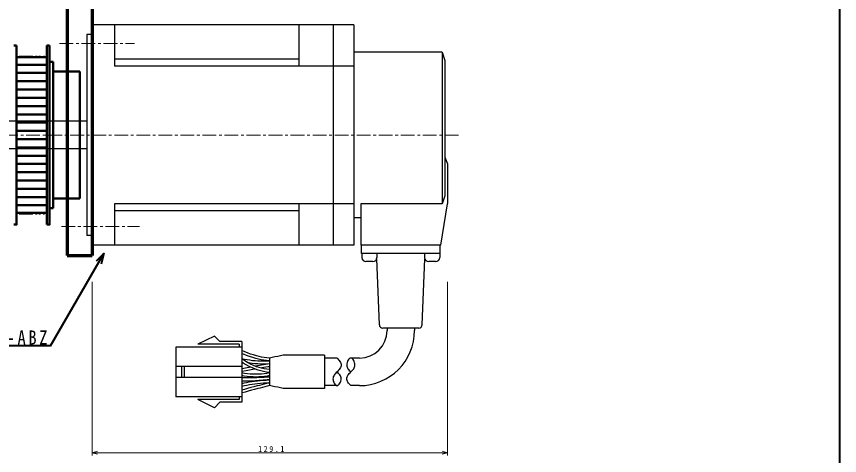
# Model space of a CAD drawing. Units: millimetres on the paper. Extents: x -1451 to 1005, y -1119 to 227.
# Drawn here: x -949.2 to -650.4, y -780.1 to -620.8 of the extents above; entities that cross this region are included whole.
import ezdxf

# ---------------------------------------------------------------- set-up
doc = ezdxf.new("R2010")
doc.units = ezdxf.units.MM
doc.linetypes.add('CHAIN1', pattern=[8, 5, -1, 1, -1])
doc.linetypes.add('DOUBLE_CHAIN1', pattern=[8.8, 5, -1, 0.6, -0.6, 0.6, -1])
for name, color, linetype, lineweight in [('0-1_外形1', 3, 'Continuous', 25), ('0-5_中太線外形', 3, 'Continuous', 25), ('0-6_太線外形', 5, 'Continuous', 40), ('0-9_中心線', 3, 'Continuous', 25), ('0-A_寸法文字', 1, 'Continuous', 9)]:
    doc.layers.add(name, color=color, linetype=linetype, lineweight=lineweight)
doc.styles.add('ＭＳ ゴシック', font='')
doc.styles.get('ＭＳ ゴシック').set_extended_font_data('MS Gothic')

msp = doc.modelspace()

# ---------------------------------------------------------------- linework, layer by layer
at = {"layer": '0-1_外形1'}
for p, q in [((-826.628, -623.833), (-921.628, -623.833)), ((-921.628, -623.833), (-921.628, -703.833)), ((-913.628, -623.833), (-913.628, -638.833)), ((-846.628, -623.833), (-846.628, -638.833)), ((-834.128, -623.833), (-834.128, -703.833)), ((-826.628, -623.833), (-826.628, -703.833)), ((-923.628, -627.333), (-923.628, -700.333)), ((-921.628, -627.333), (-923.628, -627.333)), ((-846.628, -636.333), (-913.628, -636.333)), ((-794.628, -633.833), (-826.628, -633.833)), ((-794.628, -633.833), (-793.628, -636.833)), ((-826.628, -638.833), (-913.628, -638.833)), ((-793.628, -636.833), (-793.628, -685.833)), ((-923.628, -658.833), (-953.628, -658.833)), ((-923.628, -668.833), (-953.628, -668.833)), ((-793.628, -671.833), (-792.628, -674.333)), ((-792.628, -674.333), (-792.628, -688.722)), ((-793.628, -685.833), (-794.628, -688.833)), ((-913.628, -688.833), (-913.628, -703.833)), ((-826.628, -688.833), (-913.628, -688.833)), ((-846.628, -688.833), (-846.628, -703.833)), ((-824.128, -688.833), (-824.128, -703.833)), ((-795.128, -703.833), (-792.628, -688.833)), ((-846.628, -691.333), (-913.628, -691.333)), ((-824.128, -693.833), (-826.628, -693.833)), ((-921.628, -700.333), (-923.628, -700.333)), ((-826.628, -703.833), (-921.628, -703.833)), ((-795.128, -703.833), (-824.128, -703.833)), ((-795.378, -706.833), (-795.378, -703.833)), ((-823.778, -706.833), (-823.778, -708.233)), ((-818.278, -706.833), (-818.278, -708.233)), ((-800.978, -706.833), (-800.978, -708.233)), ((-795.478, -706.833), (-795.478, -708.233)), ((-819.778, -709.733), (-822.278, -709.733)), ((-817.427, -732.633), (-818.381, -708.779)), ((-801.829, -732.633), (-800.875, -708.779)), ((-796.978, -709.733), (-799.478, -709.733)), ((-803.078, -733.833), (-816.178, -733.833)), ((-814.628, -733.833), (-814.628, -734.743)), ((-804.628, -733.833), (-804.628, -734.743)), ((-877.305, -736.743), (-883.305, -739.743)), ((-877.305, -736.743), (-875.305, -738.743)), ((-891.305, -740.743), (-891.305, -758.743)), ((-867.305, -740.743), (-891.305, -740.743)), ((-868.305, -739.743), (-883.305, -739.743)), ((-867.305, -738.743), (-875.305, -738.743)), ((-868.305, -739.743), (-868.305, -740.743)), ((-867.305, -738.743), (-867.305, -760.743)), ((-837.305, -743.743), (-852.305, -743.743)), ((-837.305, -743.743), (-837.305, -755.743)), ((-857.305, -744.743), (-857.305, -754.743)), ((-832.776, -744.743), (-837.305, -744.743)), ((-824.628, -744.743), (-827.776, -744.743)), ((-867.305, -747.743), (-891.305, -747.743)), ((-889.305, -747.743), (-889.305, -751.743)), ((-888.305, -747.743), (-888.305, -751.743)), ((-860.944, -747.476), (-862.208, -747.7)), ((-860.944, -747.476), (-862.208, -747.7)), ((-867.305, -751.743), (-891.305, -751.743)), ((-837.305, -755.743), (-852.305, -755.743)), ((-832.776, -754.743), (-837.305, -754.743)), ((-824.628, -754.743), (-827.714, -754.743)), ((-867.305, -758.743), (-891.305, -758.743)), ((-868.305, -758.743), (-868.305, -759.743)), ((-868.305, -759.743), (-883.305, -759.743)), ((-877.305, -762.743), (-883.305, -759.743)), ((-875.305, -760.743), (-877.305, -762.743)), ((-867.305, -760.743), (-875.305, -760.743))]:
    msp.add_line(p, q, dxfattribs=at)
at = {"layer": '0-1_外形1', "color": 4, "linetype": 'CHAIN1', "lineweight": 9}
msp.add_line((-788.628, -663.833), (-1049.517, -663.833), dxfattribs=at)
at = {"layer": '0-1_外形1'}
for points in [[(-794.628, -633.833), (-794.628, -688.833), (-824.128, -688.833)], [(-795.378, -706.833), (-823.878, -706.833), (-823.878, -703.833)], [(-857.305, -744.743), (-858.257, -744.647), (-859.207, -744.518), (-860.151, -744.356), (-861.09, -744.162), (-862.022, -743.935), (-863.116, -743.623), (-864.196, -743.265), (-865.26, -742.864), (-866.306, -742.419), (-867.333, -741.934)], [(-857.305, -745.748), (-858.376, -745.64), (-859.359, -745.506), (-860.338, -745.339), (-861.311, -745.138), (-862.276, -744.902), (-863.409, -744.579), (-864.528, -744.208), (-865.631, -743.792), (-866.715, -743.332), (-867.305, -743.053)], [(-852.305, -743.743), (-853.305, -743.943), (-854.305, -744.143), (-855.305, -744.343), (-856.305, -744.543), (-857.305, -744.743)], [(-857.305, -745.855), (-858.434, -745.905), (-859.466, -745.921), (-860.499, -745.905), (-861.531, -745.859), (-862.561, -745.782), (-863.523, -745.682), (-864.483, -745.554), (-865.438, -745.4), (-866.388, -745.22), (-867.333, -745.013)], [(-857.305, -749.949), (-858.437, -749.801), (-859.435, -749.622), (-860.423, -749.396), (-861.4, -749.123), (-862.363, -748.801), (-863.529, -748.336), (-864.666, -747.801), (-865.768, -747.199), (-866.833, -746.535), (-867.305, -746.202)], [(-857.326, -748.938), (-858.282, -748.813), (-859.232, -748.643), (-860.174, -748.428), (-861.105, -748.167), (-862.022, -747.861), (-863.133, -747.418), (-864.216, -746.908), (-865.267, -746.334), (-866.281, -745.701), (-867.256, -745.013)], [(-857.344, -746.858), (-858.405, -746.905), (-859.467, -746.921), (-860.529, -746.905), (-861.591, -746.858), (-862.65, -746.778), (-863.641, -746.675), (-864.964, -746.499)], [(-857.344, -746.858), (-858.065, -746.979), (-858.785, -747.102), (-859.505, -747.225), (-860.225, -747.35), (-860.944, -747.476), (-862.358, -747.726)], [(-832.776, -744.743), (-832.496, -745.052), (-832.225, -745.362), (-831.971, -745.672), (-831.744, -745.983), (-831.552, -746.296), (-831.404, -746.61), (-831.309, -746.925), (-831.276, -747.243), (-831.309, -747.563), (-831.404, -747.884), (-831.552, -748.204), (-831.744, -748.522), (-831.971, -748.836), (-832.225, -749.146), (-832.496, -749.448), (-832.776, -749.743), (-833.055, -750.029), (-833.326, -750.311), (-833.58, -750.596), (-833.807, -750.887), (-833.999, -751.192), (-834.147, -751.516), (-834.242, -751.864), (-834.276, -752.243), (-834.242, -752.653), (-834.147, -753.078), (-833.999, -753.497), (-833.807, -753.887), (-833.58, -754.228), (-833.326, -754.499), (-833.055, -754.678), (-832.776, -754.743), (-832.496, -754.681), (-832.225, -754.505), (-831.971, -754.237), (-831.744, -753.897), (-831.552, -753.506), (-831.404, -753.087), (-831.309, -752.659)], [(-827.776, -754.743), (-828.055, -754.434), (-828.326, -754.124), (-828.58, -753.814), (-828.807, -753.503), (-828.999, -753.19), (-829.147, -752.876), (-829.242, -752.561), (-829.276, -752.243), (-829.242, -751.923), (-829.147, -751.602), (-828.999, -751.282), (-828.807, -750.964), (-828.58, -750.65), (-828.326, -750.34), (-828.055, -750.038), (-827.776, -749.743), (-827.496, -749.457), (-827.225, -749.174), (-826.971, -748.89), (-826.744, -748.599), (-826.552, -748.294), (-826.404, -747.97), (-826.309, -747.622), (-826.276, -747.243), (-826.309, -746.833), (-826.404, -746.408), (-826.552, -745.989), (-826.744, -745.599), (-826.971, -745.258), (-827.225, -744.987), (-827.496, -744.808), (-827.776, -744.743), (-828.055, -744.805), (-828.326, -744.981), (-828.58, -745.249), (-828.807, -745.589), (-828.999, -745.979), (-829.147, -746.399), (-829.242, -746.827)], [(-829.242, -746.827), (-829.276, -747.243), (-829.242, -747.629), (-829.147, -747.986), (-828.999, -748.317), (-828.807, -748.628), (-828.58, -748.921), (-828.326, -749.202), (-828.055, -749.475), (-827.776, -749.743)], [(-862.473, -748.764), (-863.292, -748.911), (-864.552, -749.142), (-865.811, -749.375), (-867.305, -749.657)], [(-864.141, -748.048), (-865.995, -748.392), (-867.256, -748.63)], [(-864.733, -748.158), (-865.995, -748.392), (-867.256, -748.63)], [(-864.733, -748.158), (-865.995, -748.392), (-867.256, -748.63)], [(-857.305, -747.865), (-857.898, -747.965), (-858.616, -748.087), (-859.335, -748.211), (-860.053, -748.335), (-860.331, -748.384)], [(-831.309, -752.659), (-831.276, -752.243), (-831.309, -751.857), (-831.404, -751.5), (-831.552, -751.169), (-831.744, -750.858), (-831.971, -750.565), (-832.225, -750.284), (-832.496, -750.011), (-832.776, -749.743)], [(-857.309, -750.094), (-858.279, -750.276), (-859.257, -750.42), (-860.241, -750.525), (-861.228, -750.59), (-862.217, -750.615), (-863.251, -750.597), (-864.283, -750.535), (-865.311, -750.43), (-866.333, -750.283), (-867.305, -750.102)], [(-857.305, -751.111), (-858.116, -751.263), (-859.133, -751.412), (-860.156, -751.521), (-861.183, -751.589), (-862.212, -751.615), (-863.288, -751.596), (-864.362, -751.532), (-865.432, -751.423), (-866.495, -751.27), (-867.305, -751.119)], [(-857.305, -752.811), (-858.475, -752.835), (-859.558, -752.885), (-860.639, -752.961), (-861.718, -753.063), (-862.795, -753.193), (-863.762, -753.333), (-864.725, -753.494), (-865.684, -753.677), (-866.639, -753.881), (-867.305, -754.039)], [(-857.383, -751.656), (-858.29, -751.712), (-859.197, -751.763), (-860.104, -751.807), (-861.012, -751.846), (-861.919, -751.879), (-862.99, -751.91), (-864.061, -751.933), (-865.132, -751.948), (-866.203, -751.955), (-867.274, -751.953)], [(-857.305, -752.539), (-858.14, -752.637), (-858.898, -752.718), (-859.656, -752.793), (-860.416, -752.86), (-861.176, -752.92), (-862.379, -753), (-863.583, -753.063), (-864.788, -753.108), (-865.994, -753.134), (-867.199, -753.143)], [(-857.383, -753.812), (-858.442, -753.835), (-859.5, -753.883), (-860.556, -753.957), (-861.611, -754.058), (-862.663, -754.184), (-863.608, -754.321), (-864.549, -754.479), (-865.487, -754.657), (-866.42, -754.857), (-867.348, -755.077)], [(-857.544, -753.772), (-858.396, -753.983), (-859.248, -754.197), (-860.1, -754.413), (-860.951, -754.632), (-861.801, -754.853), (-862.952, -755.157), (-864.103, -755.466), (-865.252, -755.779), (-866.4, -756.097), (-867.305, -756.352)], [(-857.305, -754.743), (-858.155, -754.953), (-859.004, -755.166), (-859.852, -755.382), (-860.7, -755.6), (-861.548, -755.82), (-862.695, -756.123), (-863.842, -756.431), (-864.987, -756.743), (-866.131, -757.06), (-867.274, -757.382)], [(-852.305, -755.743), (-853.305, -755.543), (-854.305, -755.343), (-855.305, -755.143), (-856.305, -754.943), (-857.305, -754.743)]]:
    msp.add_lwpolyline(points, dxfattribs=at)
for centre, radius, start, end in [((-822.278, -708.233), 1.5, 180, 270), ((-819.778, -708.233), 1.5, 270, 0), ((-799.478, -708.233), 1.5, 180, 270), ((-796.978, -708.233), 1.5, 270, 0), ((-824.628, -734.743), 10, 270, 0), ((-824.628, -734.743), 20, 270, 0), ((-816.178, -732.583), 1.25, 182.29053, 272.291), ((-803.078, -732.583), 1.25, 270, 357.70924)]:
    msp.add_arc(centre, radius, start, end, dxfattribs=at)
at = {"layer": '0-5_中太線外形', "color": 2, "lineweight": 50}
msp.add_line((-926.131, -686.833), (-926.131, -640.833), dxfattribs=at)
at = {"layer": '0-6_太線外形', "color": 6, "lineweight": 70}
for p, q in [((-930.733, -531.1), (-930.733, -707.533)), ((-921.733, -534.1), (-921.733, -707.533)), ((-930.733, -707.533), (-921.733, -707.533))]:
    msp.add_line(p, q, dxfattribs=at)
at = {"layer": '0-9_中心線', "color": 5, "lineweight": 40}
msp.add_line((-650.354, -447.392), (-650.354, -988.794), dxfattribs=at)
at = {"layer": '0-9_中心線', "color": 4, "linetype": 'CHAIN1', "lineweight": 9}
for p, q in [((-933.536, -630.599), (-906.282, -630.599)), ((-932.837, -697.067), (-904.534, -697.067))]:
    msp.add_line(p, q, dxfattribs=at)
at = {"layer": '0-A_寸法文字', "color": 2, "lineweight": 50}
for p, q in [((-950.131, -631.333), (-949.131, -631.333)), ((-938.131, -631.333), (-937.131, -631.333)), ((-938.131, -696.333), (-938.131, -631.333)), ((-949.131, -635.568), (-938.131, -635.568)), ((-938.131, -692.098), (-938.131, -635.568)), ((-949.131, -638.333), (-938.131, -638.333)), ((-935.859, -637.333), (-937.131, -637.333)), ((-935.859, -690.333), (-935.859, -637.333)), ((-949.131, -641.333), (-938.131, -641.333)), ((-935.859, -640.833), (-926.131, -640.833)), ((-949.131, -644.333), (-938.131, -644.333)), ((-949.131, -647.333), (-938.131, -647.333)), ((-949.131, -650.333), (-938.131, -650.333)), ((-949.131, -653.333), (-938.131, -653.333)), ((-949.131, -656.333), (-938.131, -656.333)), ((-949.131, -659.333), (-938.131, -659.333)), ((-949.131, -662.333), (-938.131, -662.333)), ((-949.131, -665.333), (-938.131, -665.333)), ((-949.131, -668.333), (-938.131, -668.333)), ((-949.131, -671.333), (-938.131, -671.333)), ((-949.131, -674.333), (-938.131, -674.333)), ((-949.131, -677.333), (-938.131, -677.333)), ((-949.131, -680.333), (-938.131, -680.333)), ((-949.131, -683.333), (-938.131, -683.333)), ((-949.131, -686.333), (-938.131, -686.333)), ((-935.859, -686.833), (-926.131, -686.833)), ((-949.131, -689.333), (-938.131, -689.333)), ((-949.131, -692.098), (-938.131, -692.098)), ((-935.859, -690.333), (-937.131, -690.333))]:
    msp.add_line(p, q, dxfattribs=at)
at = {"layer": '0-A_寸法文字', "color": 4, "linetype": 'DOUBLE_CHAIN1'}
for p, q in [((-948.198, -635.183), (-938.941, -635.183)), ((-948.232, -692.483), (-938.976, -692.483))]:
    msp.add_line(p, q, dxfattribs=at)
at = {"layer": '0-A_寸法文字', "color": 5, "lineweight": 40}
for p, q in [((-917.399, -706.783), (-920.227, -709.611)), ((-936.752, -740.303), (-977.85, -740.303))]:
    msp.add_line(p, q, dxfattribs=at)
at = {"layer": '0-A_寸法文字'}
for p, q in [((-921.733, -780.053), (-921.733, -717.122)), ((-792.628, -780.053), (-792.628, -717.122)), ((-921.733, -779.053), (-919.801, -778.535)), ((-921.733, -779.053), (-792.628, -779.053)), ((-921.733, -779.053), (-919.801, -779.57)), ((-792.628, -779.053), (-794.56, -778.535)), ((-792.628, -779.053), (-794.56, -779.57))]:
    msp.add_line(p, q, dxfattribs=at)
at = {"layer": '0-A_寸法文字', "color": 2, "lineweight": 50}
for points in [[(-950.131, -696.333), (-949.131, -696.333), (-949.131, -631.333)], [(-938.131, -696.333), (-937.131, -696.333), (-937.131, -631.333)]]:
    msp.add_lwpolyline(points, dxfattribs=at)
at = {"layer": '0-A_寸法文字', "color": 5, "lineweight": 40}
msp.add_lwpolyline([(-936.752, -740.303), (-917.399, -706.783), (-918.434, -710.646)], dxfattribs=at)

# ---------------------------------------------------------------- texts
at = {"layer": '0-A_寸法文字', "color": 2, "insert": (-976.402, -739.931), "char_height": 5.132, "attachment_point": 7, "style": 'ＭＳ ゴシック'}
msp.add_mtext('\\T1.33;\\W0.85;KXP460-ABZ', dxfattribs=at)
at = {"layer": '0-A_寸法文字', "insert": (-861.43, -778.853), "char_height": 2.199, "attachment_point": 7, "style": 'ＭＳ ゴシック'}
msp.add_mtext('\\T1.38;\\W0.85;129.1', dxfattribs=at)

doc.saveas('drawing.dxf')
